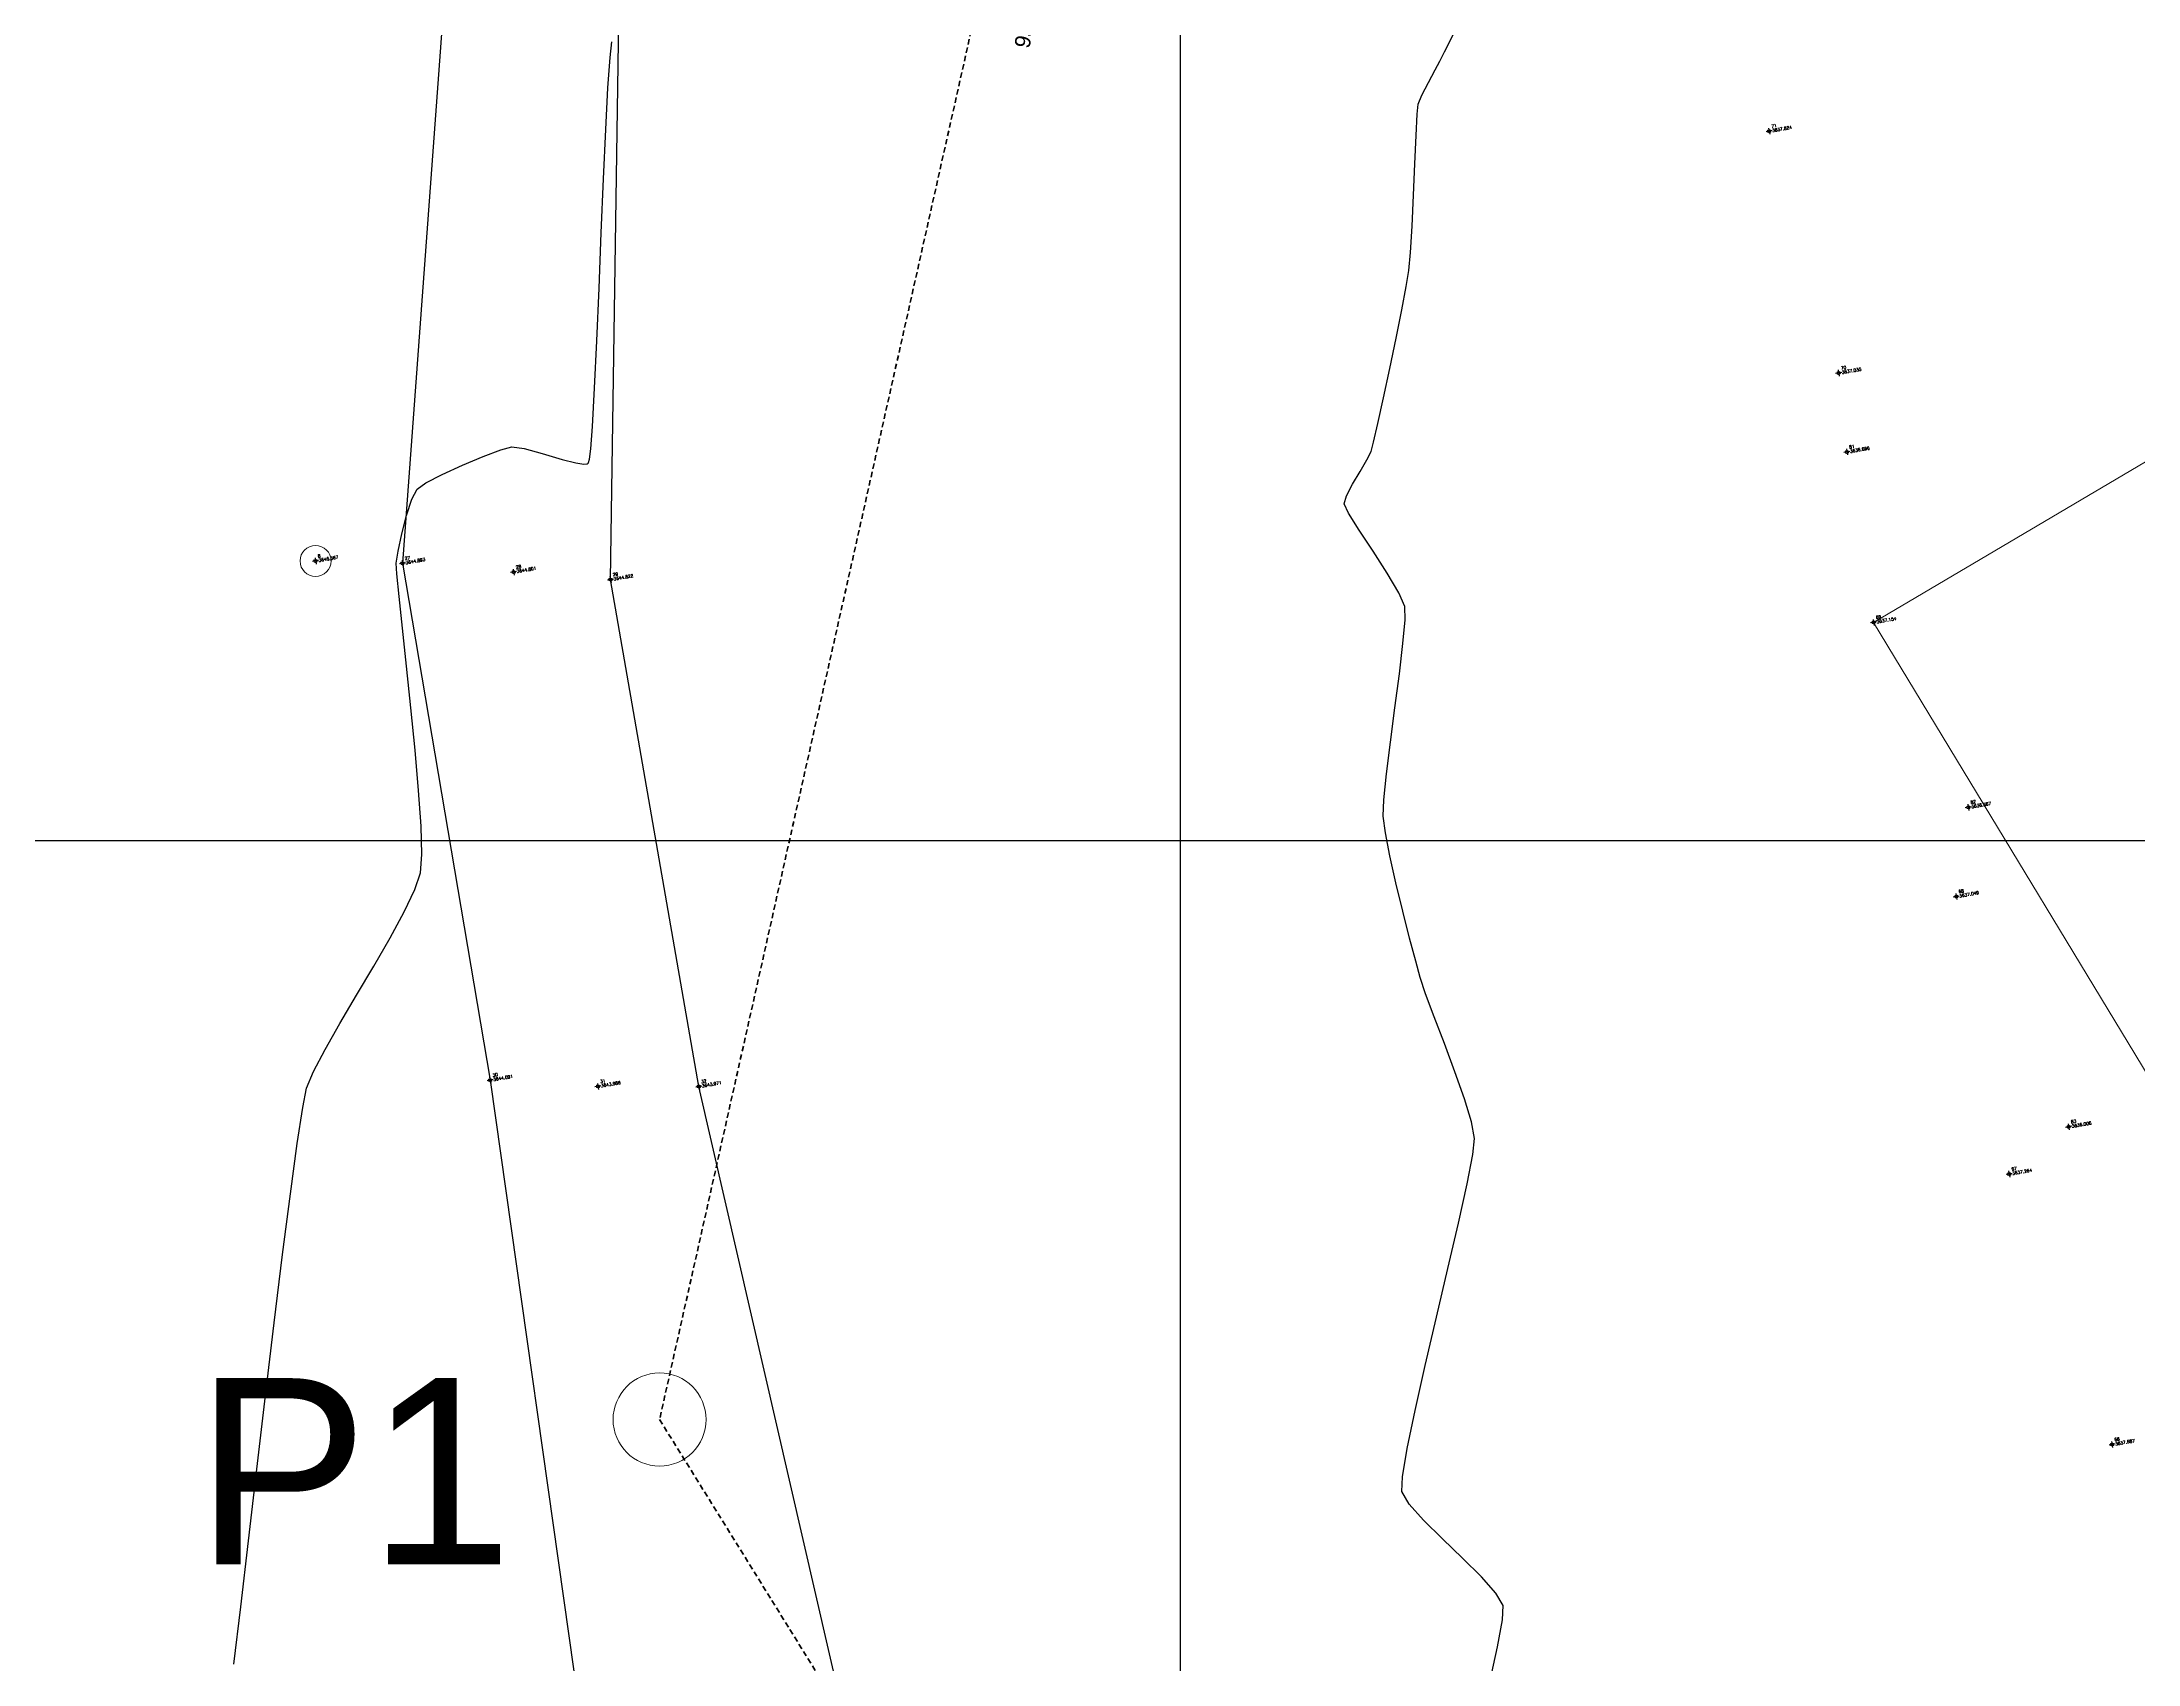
# Model space of a CAD drawing. Header units: millimetres. Extents: x 736950 to 738835, y 8500595 to 8502131.
# Drawn here: x 737663.3 to 737730.9, y 8501273.4 to 8501325.7 of the extents above; entities that cross this region are included whole.
import ezdxf
from ezdxf.enums import TextEntityAlignment as Align

# ---------------------------------------------------------------- set-up
doc = ezdxf.new("R2010")
doc.units = ezdxf.units.MM
doc.linetypes.add('DASHED', pattern=[0.75, 0.5, -0.25])
doc.layers.add('carretera', color=40, linetype='Continuous')
doc.layers.add('Cuadricula Coordenadas', color=5, linetype='Continuous')
for name, color, linetype, lineweight in [('CONT-MJR', 80, 'Continuous', 30), ('COTAS', 40, 'Continuous', 5), ('CUADROS', 9, 'Continuous', 20), ('PERIMETRO', 7, 'Continuous', 35), ('pista', 251, 'Continuous', 5), ('postes', 10, 'Continuous', 5)]:
    doc.layers.add(name, color=color, linetype=linetype, lineweight=lineweight)
doc.styles.add('5mm', font='arial.ttf', dxfattribs={"height": 3})
doc.styles.add('COTAS', font='arial.ttf')
doc.styles.add('CUADROS', font='arial.ttf')
doc.dimstyles.new('Copy of GenDist', dxfattribs={"dimtxt": 0.5, "dimasz": 2, "dimexe": 0.18, "dimexo": 0.0625, "dimgap": 1, "dimtad": 2, "dimzin": 1, "dimdsep": 46, "dimtxsty": 'COTAS', "dimcen": 0.09, "dimse1": 1, "dimse2": 1, "dimsd1": 1, "dimsd2": 1, "dimadec": 0, "dimazin": 0, "dimtfac": 1, "dimtofl": 0, "dimtmove": 0, "dimatfit": 3, "dimfxl": 1, "dimtolj": 1, "dimtzin": 0, "dimarcsym": 0})

# ---------------------------------------------------------------- blocks, each defined once
blk = doc.blocks.new('*D150')
at = {"layer": 'Defpoints', "color": 0, "transparency": 16777216}
for p in [(737683.200969866, 8501281.32955186), (737745.23154967, 8501182.814330924), (737744.6024409896, 8501182.423775388)]:
    blk.add_point(p, dxfattribs=at)
at = {"layer": 'COTAS', "color": 0, "transparency": 16777216, "insert": (737715.597299505, 8501232.929301543), "char_height": 0.5, "attachment_point": 5, "rotation": 301.8323302588892, "style": 'COTAS'}
blk.add_mtext('\\A1;116.42', dxfattribs=at)
blk = doc.blocks.new('*D175')
at = {"layer": 'Defpoints', "color": 0, "transparency": 16777216}
for p in [(737703.608889051, 8501372.260051183), (737683.2009698658, 8501281.32955186), (737683.6407278688, 8501281.2308551)]:
    blk.add_point(p, dxfattribs=at)
at = {"layer": 'COTAS', "color": 0, "transparency": 16777216, "insert": (737695.0696718234, 8501326.421176305), "char_height": 0.5, "attachment_point": 5, "rotation": 77.35047293036105, "style": 'COTAS'}
blk.add_mtext('\\A1;93.19', dxfattribs=at)

msp = doc.modelspace()

# ---------------------------------------------------------------- linework, layer by layer
at = {"linetype": 'Continuous', "extrusion": (-0.172787269436437, 0.9849591664230046, 0)}
for points, elevation in [([(-2195543.546162655, 0), (-2195543.346162654, 0)], 8245987.441062787), ([(-2195544.406162654, 0), (-2195544.206162654, 0)], 8245979.372062787), ([(-2195544.230162655, 0), (-2195544.030162655, 0)], 8245976.819062788), ([(-2195494.972162655, 0), (-2195494.772162654, 0)], 8245981.890062787), ([(-2195497.723162655, 0), (-2195497.523162655, 0)], 8245981.332062787), ([(-2195501.201162654, 0), (-2195501.001162654, 0)], 8245980.435062787), ([(-2195504.240162655, 0), (-2195504.040162655, 0)], 8245979.656062789), ([(-2195544.128162654, 0), (-2195543.928162654, 0)], 8245971.256062787), ([(-2195546.108162655, 0), (-2195545.908162655, 0)], 8245964.856062787), ([(-2195545.226162655, 0), (-2195545.026162654, 0)], 8245962.089062787), ([(-2195497.627162654, 0), (-2195497.427162655, 0)], 8245964.428062788), ([(-2195501.015162655, 0), (-2195500.815162654, 0)], 8245963.629062787), ([(-2195504.221162655, 0), (-2195504.021162655, 0)], 8245963.062062788), ([(-2195547.515162655, 0), (-2195547.315162655, 0)], 8245954.149062788), ([(-2195545.362162654, 0), (-2195545.162162654, 0)], 8245952.981062788), ([(-2195547.125162655, 0), (-2195546.925162656, 0)], 8245943.817062788)]:
    msp.add_lwpolyline(points, dxfattribs=dict(at, elevation=elevation))
at = {"linetype": 'Continuous', "extrusion": (0.9849591664230046, 0.172787269436437, 0)}
for points, elevation in [([(8245987.541062786, 0), (8245987.341062789, 0)], 2195543.446162654), ([(8245979.472062788, 0), (8245979.272062791, 0)], 2195544.306162655), ([(8245976.919062788, 0), (8245976.719062788, 0)], 2195544.130162654), ([(8245981.990062787, 0), (8245981.790062786, 0)], 2195494.872162655), ([(8245981.432062786, 0), (8245981.232062787, 0)], 2195497.623162654), ([(8245980.535062787, 0), (8245980.335062787, 0)], 2195501.101162655), ([(8245979.756062786, 0), (8245979.556062789, 0)], 2195504.140162655), ([(8245971.356062788, 0), (8245971.156062787, 0)], 2195544.028162654), ([(8245964.956062786, 0), (8245964.756062787, 0)], 2195546.008162654), ([(8245962.189062788, 0), (8245961.989062789, 0)], 2195545.126162655), ([(8245964.528062787, 0), (8245964.328062787, 0)], 2195497.527162655), ([(8245963.729062785, 0), (8245963.529062787, 0)], 2195500.915162655), ([(8245963.162062789, 0), (8245962.962062787, 0)], 2195504.121162653), ([(8245954.249062788, 0), (8245954.049062788, 0)], 2195547.415162654), ([(8245953.081062787, 0), (8245952.881062787, 0)], 2195545.262162654), ([(8245943.917062787, 0), (8245943.717062788, 0)], 2195547.025162654)]:
    msp.add_lwpolyline(points, dxfattribs=dict(at, elevation=elevation))
at = {"linetype": 'Continuous'}
for centre in [(737718.9888294677, 8501322.873275278), (737721.2301148279, 8501315.074236816), (737721.4978879134, 8501312.529225506), (737672.1045650506, 8501309.01279812), (737674.9106030138, 8501308.938528683), (737678.4912811753, 8501308.655974433), (737681.6191733648, 8501308.413791755), (737722.3586376584, 8501307.03227336), (737725.4146953323, 8501301.070653489), (737725.0240637219, 8501298.192873104), (737677.7368429363, 8501292.272191355), (737681.2119416205, 8501292.07061225), (737684.4676910897, 8501292.06609639), (737728.6505661731, 8501290.767807383), (737726.7317646188, 8501289.245364083), (737730.0516701662, 8501280.52382224)]:
    msp.add_circle(centre, 0.05, dxfattribs=at)
at = {"layer": 'carretera'}
for p, q in [((737681.6191733648, 8501308.413791755), (737682.1730117265, 8501345.95412589)), ((737676.2698655571, 8501327.430527015), (737674.9106030138, 8501308.938528683)), ((737674.9106030138, 8501308.938528683), (737677.7368429363, 8501292.272191355)), ((737684.4676910897, 8501292.06609639), (737681.6191733648, 8501308.413791755)), ((737677.7368429363, 8501292.272191355), (737681.1739209626, 8501267.985786915)), ((737689.5913520321, 8501269.8329954), (737684.4676910897, 8501292.06609639))]:
    msp.add_line(p, q, dxfattribs=at)
at = {"layer": 'CONT-MJR', "extrusion": (0.9920622496857839, -0.125747734565603, 0), "elevation": -337196.3201634531}
msp.add_lwpolyline([(8526605.63684878, 3645), (8526606.147159753, 3645)], dxfattribs=at)
at = {"layer": 'CONT-MJR', "extrusion": (0.8933217731507498, -0.4494176338494075, 0), "elevation": -3161634.481333054}
msp.add_lwpolyline([(7925958.318963482, 3640.000000000009), (7925958.941778152, 3640.000000000009)], dxfattribs=at)
at = {"layer": 'CONT-MJR'}
for points, elevation in [([(737681.5351063971, 8501324.26629185), (737681.6024009112, 8501325.243640095)], 3645), ([(737681.4653664865, 8501322.926306149), (737681.5351063971, 8501324.26629185)], 3645), ([(737707.5184622699, 8501320.804313626), (737707.5625062145, 8501321.820401222)], 3640), ([(737681.3212651481, 8501319.59222455), (737681.3938598474, 8501321.332133535)], 3645), ([(737681.1755262426, 8501316.108999623), (737681.2482610571, 8501317.815029731)], 3645), ([(737707.1411388031, 8501317.110662166), (737707.2851946335, 8501317.868081078)], 3640), ([(737706.7532600589, 8501315.221312467), (737706.9570498122, 8501316.197529515)], 3640), ([(737706.2270102182, 8501312.840448301), (737706.3679078635, 8501313.450142521)], 3640), ([(737678.0797064888, 8501312.595821101), (737678.4350785589, 8501312.691140378)], 3645), ([(737678.4350785589, 8501312.691140378), (737678.8319052404, 8501312.636549827)], 3645), ([(737706.1477414065, 8501312.53818703), (737706.2270102182, 8501312.840448301)], 3640), ([(737680.0548283388, 8501312.286937019), (737680.5022561846, 8501312.174112914)], 3645), ([(737680.5022561846, 8501312.174112914), (737680.7543970273, 8501312.138811216)], 3645), ([(737680.7543970273, 8501312.138811216), (737680.8656756879, 8501312.148638934)], 3645), ([(737680.8656756879, 8501312.148638934), (737680.9008531191, 8501312.165537087)], 3645), ([(737705.7929811983, 8501311.895146271), (737706.0143398864, 8501312.27096278)], 3640), ([(737675.3782269777, 8501311.329886695), (737675.6657656042, 8501311.532293444)], 3645), ([(737675.6657656042, 8501311.532293444), (737676.192494818, 8501311.806897819)], 3645), ([(737674.7680057879, 8501309.32874629), (737674.8864807166, 8501309.883297795)], 3645), ([(737706.6716552702, 8501308.619676588), (737706.2120127862, 8501309.327819606)], 3640), ([(737707.0457856982, 8501307.989867749), (737706.6716552702, 8501308.619676588)], 3640), ([(737707.2380696111, 8501307.54502784), (737707.0457856982, 8501307.989867749)], 3640), ([(737707.2454741021, 8501307.110893102), (737707.2380696111, 8501307.54502784)], 3640), ([(737707.0628475082, 8501305.373547163), (737707.1793157642, 8501306.35261236)], 3640), ([(737675.3177956851, 8501302.916044582), (737675.1831041845, 8501304.281587569)], 3645), ([(737706.6103716145, 8501300.249732453), (737706.5397093446, 8501300.784108507)], 3640), ([(737706.7563902787, 8501299.503652798), (737706.6103716145, 8501300.249732453)], 3640), ([(737706.9525414924, 8501298.63110365), (737706.7563902787, 8501299.503652798)], 3640), ([(737675.3035315397, 8501298.417197399), (737675.4873962514, 8501298.95813675)], 3645), ([(737707.3943461899, 8501296.84753328), (737707.173601411, 8501297.717319109)], 3640), ([(737673.4274057826, 8501295.013847103), (737673.9804760079, 8501295.951357363)], 3645), ([(737707.7339949495, 8501295.580894174), (737707.5895519843, 8501296.106980268)], 3640), ([(737709.3889259626, 8501290.930311449), (737709.162478237, 8501291.674127601)], 3640), ([(737671.5131363024, 8501290.228104481), (737671.6906140244, 8501291.395734342)], 3645), ([(737709.4336991993, 8501289.869878585), (737709.4908960339, 8501290.396031091)], 3640), ([(737671.2938159853, 8501288.610770604), (737671.5131363024, 8501290.228104481)], 3645), ([(737708.9707005216, 8501287.66517719), (737709.2493439818, 8501288.924173912)], 3640), ([(737670.7719122143, 8501284.443479069), (737671.0432192356, 8501286.647854775)], 3645), ([(737708.2620294318, 8501284.632348089), (737708.6306389581, 8501286.199148545)], 3640), ([(737707.8977420819, 8501283.071035944), (737708.2620294318, 8501284.632348089)], 3640), ([(737669.9393911407, 8501277.422813382), (737670.2094320051, 8501279.726836301)], 3645), ([(737707.1412172486, 8501279.005872874), (737707.1595144928, 8501279.482630573)], 3640), ([(737708.4487980328, 8501277.481115531), (737707.8421895615, 8501278.079945598)], 3640), ([(737709.1018580946, 8501276.8576068), (737708.4487980328, 8501277.481115531)], 3640), ([(737709.7081472822, 8501276.258843618), (737709.1018580946, 8501276.8576068)], 3640), ([(737710.2322867672, 8501274.002971409), (737710.3882448546, 8501274.872058367)], 3640), ([(737710.3882448546, 8501274.872058367), (737710.4075231787, 8501275.333250748)], 3640)]:
    msp.add_lwpolyline(points, dxfattribs=dict(at, elevation=elevation))
at = {"layer": 'CONT-MJR', "extrusion": (0.8815022042478832, -0.4721799062922136, 0), "elevation": -3363863.352076618}
msp.add_lwpolyline([(7842267.13066332, 3640.000000000004), (7842267.589344608, 3640.000000000004)], dxfattribs=at)
at = {"layer": 'CONT-MJR', "extrusion": (0.8854611600312836, -0.464713389172352, 0), "elevation": -3297467.510345056}
msp.add_lwpolyline([(7870415.847498017, 3640.00000000001), (7870416.16906751, 3640.00000000001)], dxfattribs=at)
at = {"layer": 'CONT-MJR', "extrusion": (0.8936000607161205, -0.4488640456620978, 0), "elevation": -3156722.952894157}
msp.add_lwpolyline([(7927915.416726619, 3640.000000000013), (7927915.745400668, 3640.000000000013)], dxfattribs=at)
at = {"layer": 'CONT-MJR', "extrusion": (0.8912210138370276, -0.4535692940392913, 0), "elevation": -3198478.855629731}
msp.add_lwpolyline([(7911160.230259337, 3640.000000000006), (7911160.68666387, 3640.000000000006)], dxfattribs=at)
at = {"layer": 'CONT-MJR', "extrusion": (0.9953119319806641, -0.09671689643964884, 0), "elevation": -87972.40055268456}
msp.add_lwpolyline([(8532817.426550541, 3640), (8532817.758055482, 3640)], dxfattribs=at)
at = {"layer": 'CONT-MJR', "extrusion": (0.9241360718679315, -0.3820635034552627, 0), "elevation": -2566303.264520339}
msp.add_lwpolyline([(8138231.109397076, 3640.00000000001), (8138231.425393336, 3640.00000000001)], dxfattribs=at)
at = {"layer": 'CONT-MJR', "extrusion": (0.9989955292166769, -0.04480996100301596, 0), "elevation": 355996.5370853029}
msp.add_lwpolyline([(8525837.477727279, 3645.000000000013), (8525839.073502809, 3645.000000000013)], dxfattribs=at)
at = {"layer": 'CONT-MJR', "extrusion": (0.9985789786139017, -0.05329187058470745, 0), "elevation": 283607.9138311935}
msp.add_lwpolyline([(8528555.989056475, 3640.000000000013), (8528556.673278078, 3640.000000000013)], dxfattribs=at)
at = {"layer": 'CONT-MJR', "extrusion": (0.9990174104877766, -0.04431944880407954, 0), "elevation": 360208.8016059316}
msp.add_lwpolyline([(8525663.303289339, 3640.000000000013), (8525664.216147875, 3640.000000000013)], dxfattribs=at)
at = {"layer": 'CONT-MJR', "extrusion": (0.9988770674408677, -0.04737725341060073, 0), "elevation": 334109.8925998933}
msp.add_lwpolyline([(8526723.953685245, 3640), (8526724.950431926, 3640)], dxfattribs=at)
at = {"layer": 'CONT-MJR', "extrusion": (0.9991573540886103, -0.04104365688687386, 0), "elevation": 388134.4726869524}
msp.add_lwpolyline([(8524431.35037698, 3645), (8524433.129070608, 3645)], dxfattribs=at)
at = {"layer": 'CONT-MJR', "extrusion": (0.9982770731490453, -0.05867610437798174, 0), "elevation": 237612.1267837253}
msp.add_lwpolyline([(8529957.605053144, 3640.00000000001), (8529958.45710214, 3640.00000000001)], dxfattribs=at)
at = {"layer": 'CONT-MJR', "extrusion": (0.9959631079760101, -0.08976350901544841, 0), "elevation": -28378.84489970736}
msp.add_lwpolyline([(8533218.674864436, 3640.000000000003), (8533219.25816749, 3640.000000000003)], dxfattribs=at)
at = {"layer": 'CONT-MJR', "extrusion": (0.9867547796748898, -0.1622190025513648, 0), "elevation": -651139.1152654149}
msp.add_lwpolyline([(8508386.179843694, 3640), (8508386.69575286, 3640)], dxfattribs=at)
at = {"layer": 'CONT-MJR', "extrusion": (0.9802775907431773, -0.1976255172966085, 0), "elevation": -956919.4127075378}
msp.add_lwpolyline([(8479439.47926046, 3640.000000000006), (8479440.410764622, 3640.000000000006)], dxfattribs=at)
at = {"layer": 'CONT-MJR', "extrusion": (0.9988959336740703, -0.04697779996346771, 0), "elevation": 337493.598986282}
msp.add_lwpolyline([(8526583.202756297, 3645.000000000013), (8526584.73085828, 3645.000000000013)], dxfattribs=at)
at = {"layer": 'CONT-MJR', "extrusion": (0.9777389298411505, -0.2098251297463716, 0), "elevation": -1062504.957857613}
msp.add_lwpolyline([(8466855.293720054, 3640.000000000011), (8466856.261945905, 3640.000000000011)], dxfattribs=at)
at = {"layer": 'CONT-MJR', "extrusion": (0.9983988863462939, -0.0565655702921857, 0), "elevation": 255618.284854913}
msp.add_lwpolyline([(8529429.123723939, 3645.000000000013), (8529430.364058927, 3645.000000000013)], dxfattribs=at)
at = {"layer": 'CONT-MJR', "extrusion": (0.9764440991393551, -0.2157705291645114, 0), "elevation": -1114003.871889471}
msp.add_lwpolyline([(8460232.64669721, 3640.000000000013), (8460233.491085367, 3640.000000000013)], dxfattribs=at)
at = {"layer": 'CONT-MJR', "extrusion": (0.9970699900121585, -0.07649467312927236, 0), "elevation": 85214.43534605834}
msp.add_lwpolyline([(8532832.368283913, 3645), (8532833.08076461, 3645)], dxfattribs=at)
at = {"layer": 'CONT-MJR', "extrusion": (-0.2661396836106369, -0.9639344732955815, 0), "elevation": -8391033.92956325}
msp.add_lwpolyline([(-1551462.599072603, 3645.000000000003), (-1551461.989716357, 3645.000000000003)], dxfattribs=at)
at = {"layer": 'CONT-MJR', "extrusion": (0.9929627359222221, -0.1184272142282154, 0), "elevation": -274297.0492858964}
msp.add_lwpolyline([(8528847.819957634, 3645.000000000013), (8528848.155171841, 3645.000000000013)], dxfattribs=at)
at = {"layer": 'CONT-MJR', "extrusion": (0.4174058037523412, -0.9087201962066552, 0), "elevation": -7417403.409140874}
msp.add_lwpolyline([(4218838.14208832, 3645), (4218838.860800037, 3645)], dxfattribs=at)
at = {"layer": 'CONT-MJR', "extrusion": (0.3855537591699478, -0.9226853736729124, 0), "elevation": -7559622.2571832}
msp.add_lwpolyline([(3958356.476624054, 3645), (3958357.199161291, 3645)], dxfattribs=at)
at = {"layer": 'CONT-MJR', "extrusion": (0.3475946470534355, -0.9376449015164524, 0), "elevation": -7714799.459914623}
msp.add_lwpolyline([(3646690.236468238, 3645.00000000001), (3646690.841632599, 3645.00000000001)], dxfattribs=at)
at = {"layer": 'CONT-MJR', "extrusion": (-0.2828806784940593, -0.9591551082774574, 0), "elevation": -8362752.541498937}
msp.add_lwpolyline([(-1697308.057563381, 3645.000000000006), (-1697307.394955632, 3645.000000000006)], dxfattribs=at)
at = {"layer": 'CONT-MJR', "extrusion": (0.8637162268318693, -0.5039784514315259, 0), "elevation": -3647331.176032583}
msp.add_lwpolyline([(7714496.544800129, 3645), (7714496.570005397, 3645)], dxfattribs=at)
at = {"layer": 'CONT-MJR', "extrusion": (0.9751564967179076, -0.2215170578281895, 0), "elevation": -1163831.328052275}
msp.add_lwpolyline([(8453518.71566677, 3645), (8453518.832242996, 3645)], dxfattribs=at)
at = {"layer": 'CONT-MJR', "extrusion": (0.8947090686993371, -0.4466493953731103, 0), "elevation": -3137073.72463959}
msp.add_lwpolyline([(7935697.129943379, 3640.00000000001), (7935697.428615045, 3640.00000000001)], dxfattribs=at)
at = {"layer": 'CONT-MJR', "extrusion": (0.8892922122496156, -0.4573394376523686, 0), "elevation": -3231975.973892554}
msp.add_lwpolyline([(7897517.639603903, 3645.000000000013), (7897518.002225991, 3645.000000000013)], dxfattribs=at)
at = {"layer": 'CONT-MJR', "extrusion": (0.8875525064443575, -0.4607065750608939, 0), "elevation": -3261857.686054989}
msp.add_lwpolyline([(7885225.696449514, 3640.000000000013), (7885226.114534234, 3640.000000000013)], dxfattribs=at)
at = {"layer": 'CONT-MJR', "extrusion": (0.8622412111852342, -0.5064978714010755, 0), "elevation": -3669816.042569759}
msp.add_lwpolyline([(7703827.402993024, 3640), (7703827.878999582, 3640)], dxfattribs=at)
at = {"layer": 'CONT-MJR', "extrusion": (0.9506331718643275, -0.3103168905347698, 0), "elevation": -1936841.870332577}
msp.add_lwpolyline([(8310540.775555004, 3645.000000000006), (8310541.326111076, 3645.000000000006)], dxfattribs=at)
at = {"layer": 'CONT-MJR', "extrusion": (0.959256277009774, -0.2825374223308266, 0), "elevation": -1694290.032016737}
msp.add_lwpolyline([(8363365.150538996, 3640.000000000013), (8363365.419221643, 3640.000000000013)], dxfattribs=at)
at = {"layer": 'CONT-MJR', "extrusion": (0.9100368213721807, 0.4145274221891934, 0), "elevation": 4195365.445504}
msp.add_lwpolyline([(7430706.506036183, 3640), (7430706.839360062, 3640)], dxfattribs=at)
at = {"layer": 'CONT-MJR', "extrusion": (0.9682657659069834, -0.2499228012258246, 0), "elevation": -1410405.841173975}
msp.add_lwpolyline([(8415889.099387158, 3645.000000000013), (8415889.719810864, 3645.000000000013)], dxfattribs=at)
at = {"layer": 'CONT-MJR', "extrusion": (0.8472313454660726, 0.5312241026720722, 0), "elevation": 5141108.226665208}
msp.add_lwpolyline([(6810689.233927637, 3640), (6810689.877089744, 3640)], dxfattribs=at)
at = {"layer": 'CONT-MJR', "extrusion": (0.8345393803421736, 0.550948293996906, 0), "elevation": 5299426.755949925}
msp.add_lwpolyline([(6688239.439556357, 3640.000000000013), (6688240.254188297, 3640.000000000013)], dxfattribs=at)
at = {"layer": 'CONT-MJR', "extrusion": (0.987629961557269, -0.1568026116950465, 0), "elevation": -604477.8028075587}
msp.add_lwpolyline([(8511816.746094793, 3645.00000000001), (8511817.135741005, 3645.00000000001)], dxfattribs=at)
at = {"layer": 'CONT-MJR', "extrusion": (0.9985411263640787, 0.05399647173248641, 0), "elevation": 1195639.220805962}
msp.add_lwpolyline([(8449074.427498158, 3645.000000000013), (8449074.776971571, 3645.000000000013)], dxfattribs=at)
at = {"layer": 'CONT-MJR', "extrusion": (0.9951500657533857, 0.09836842293659244, 0), "elevation": 1570357.371246325}
msp.add_lwpolyline([(8387513.17514153, 3645.000000000013), (8387513.907845706, 3645.000000000013)], dxfattribs=at)
at = {"layer": 'CONT-MJR', "extrusion": (0.9942183237316162, 0.1073774871949202, 0), "elevation": 1646258.877481637}
msp.add_lwpolyline([(8372945.362868432, 3645.000000000013), (8372946.389707344, 3645.000000000013)], dxfattribs=at)
at = {"layer": 'CONT-MJR', "extrusion": (0.9941133273083563, 0.108345246632738, 0), "elevation": 1654408.644187696}
msp.add_lwpolyline([(8371337.632735124, 3645.000000000003), (8371338.864202309, 3645.000000000003)], dxfattribs=at)
at = {"layer": 'CONT-MJR', "extrusion": (0.9962155019617197, -0.08691762566452688, 0), "elevation": -3998.03527300735}
msp.add_lwpolyline([(8533252.931859875, 3640), (8533253.693021238, 3640)], dxfattribs=at)
at = {"layer": 'CONT-MJR', "extrusion": (0.9944581940112142, 0.1051327749274905, 0), "elevation": 1627352.839982936}
msp.add_lwpolyline([(8376637.863612489, 3645), (8376639.21017312, 3645)], dxfattribs=at)
at = {"layer": 'CONT-MJR', "extrusion": (0.9915417320869752, -0.129788264222777, 0), "elevation": -371902.3291918405}
msp.add_lwpolyline([(8525143.668437526, 3640.000000000013), (8525144.77427913, 3640.000000000013)], dxfattribs=at)
at = {"layer": 'CONT-MJR', "extrusion": (0.9913146772244935, -0.1315112570060015, 0), "elevation": -386717.515052328}
msp.add_lwpolyline([(8524483.34938266, 3640.000000000013), (8524484.469662113, 3640.000000000013)], dxfattribs=at)
at = {"layer": 'CONT-MJR', "extrusion": (0.9922510211592057, -0.1242493903748161, 0), "elevation": -324291.4380043077}
msp.add_lwpolyline([(8527085.335623905, 3640), (8527086.364848625, 3640)], dxfattribs=at)
at = {"layer": 'CONT-MJR', "extrusion": (0.996277252206716, 0.08620694134137832, 0), "elevation": 1467800.460442947}
msp.add_lwpolyline([(8406060.668100573, 3645.00000000001), (8406061.976523655, 3645.00000000001)], dxfattribs=at)
at = {"layer": 'CONT-MJR', "extrusion": (0.9947575920613391, -0.1022611022643841, 0), "elevation": -135513.2431120479}
msp.add_lwpolyline([(8532172.713025518, 3640.000000000013), (8532173.545979744, 3640.000000000013)], dxfattribs=at)
at = {"layer": 'CONT-MJR', "extrusion": (0.9978420180422771, 0.06566054393100866, 0), "elevation": 1294283.628318781}
msp.add_lwpolyline([(8434518.63135884, 3645), (8434519.786978373, 3645)], dxfattribs=at)
at = {"layer": 'CONT-MJR', "extrusion": (0.9993491252187295, -0.03607389533388392, 0), "elevation": 430551.3504388737}
msp.add_lwpolyline([(8522379.450320728, 3640.000000000003), (8522379.983231856, 3640.000000000003)], dxfattribs=at)
at = {"layer": 'CONT-MJR', "extrusion": (0.9996572954770636, 0.02617807478564552, 0), "elevation": 959970.3809374626}
msp.add_lwpolyline([(8479075.186095357, 3645.00000000001), (8479076.10067254, 3645.00000000001)], dxfattribs=at)
at = {"layer": 'CONT-MJR', "extrusion": (0.9973255162944508, -0.07308771817485663, 0), "elevation": 114362.0439527252}
msp.add_lwpolyline([(8532477.390724521, 3645.000000000003), (8532477.979264764, 3645.000000000003)], dxfattribs=at)
at = {"layer": 'CONT-MJR', "extrusion": (0.9022671559660134, -0.4311774336221715, 0), "elevation": -2999987.835839638}
msp.add_lwpolyline([(7988510.497196995, 3645.00000000001), (7988511.289126258, 3645.00000000001)], dxfattribs=at)
at = {"layer": 'CONT-MJR', "extrusion": (0.9719629034340133, 0.2351342475015565, 0), "elevation": 2715970.247886258}
msp.add_lwpolyline([(8089485.791141172, 3640.00000000001), (8089486.731284603, 3640.00000000001)], dxfattribs=at)
at = {"layer": 'CONT-MJR', "extrusion": (0.878700535371495, -0.4773734063999043, 0), "elevation": -3410098.059040551}
msp.add_lwpolyline([(7822240.297903966, 3645), (7822241.252143798, 3645)], dxfattribs=at)
at = {"layer": 'CONT-MJR', "extrusion": (0.8664157892070468, -0.4993232221845187, 0), "elevation": -3605762.103204338}
msp.add_lwpolyline([(7733994.789830919, 3645), (7733995.843386535, 3645)], dxfattribs=at)
at = {"layer": 'CONT-MJR', "extrusion": (0.9669705211566588, 0.2548882327884513, 0), "elevation": 2880221.833449847}
msp.add_lwpolyline([(8032469.743258252, 3640.000000000003), (8032470.509106844, 3640.000000000003)], dxfattribs=at)
at = {"layer": 'CONT-MJR', "extrusion": (0.9483508122738734, 0.3172234809396751, 0), "elevation": 3396416.305423159}
msp.add_lwpolyline([(7828191.800723173, 3640.000000000011), (7828192.35422729, 3640.000000000011)], dxfattribs=at)
at = {"layer": 'CONT-MJR', "extrusion": (0.9367735325143287, 0.3499362067300641, 0), "elevation": 3665976.188602531}
msp.add_lwpolyline([(7705636.705627238, 3640.000000000013), (7705637.492982212, 3640.000000000013)], dxfattribs=at)
at = {"layer": 'CONT-MJR', "extrusion": (0.8620419206305077, -0.5068369827426423, 0), "elevation": -3672865.296064365}
msp.add_lwpolyline([(7702351.797164466, 3645), (7702352.855779083, 3645)], dxfattribs=at)
at = {"layer": 'CONT-MJR', "extrusion": (0.8692985227499341, -0.4942874450608498, 0), "elevation": -3560824.986733126}
msp.add_lwpolyline([(7754783.888224792, 3645.000000000004), (7754784.852216968, 3645.000000000004)], dxfattribs=at)
at = {"layer": 'CONT-MJR', "extrusion": (0.9342165902359609, 0.3567062692579073, 0), "elevation": 3721644.205458136}
msp.add_lwpolyline([(7678904.129466034, 3640.000000000003), (7678905.056223197, 3640.000000000003)], dxfattribs=at)
at = {"layer": 'CONT-MJR', "extrusion": (0.8863350468915504, -0.4630444737298494, 0), "elevation": -3282651.951135997}
msp.add_lwpolyline([(7876568.492717493, 3645), (7876569.29804574, 3645)], dxfattribs=at)
at = {"layer": 'CONT-MJR', "extrusion": (0.9364431078368571, 0.3508194774878504, 0), "elevation": 3673241.382120959}
msp.add_lwpolyline([(7702174.174082426, 3640.000000000003), (7702175.145387492, 3640.000000000003)], dxfattribs=at)
at = {"layer": 'CONT-MJR', "extrusion": (0.9225871984316804, -0.3857886225512404, 0), "elevation": -2599135.160472597}
msp.add_lwpolyline([(8127768.571796619, 3645), (8127769.157054237, 3645)], dxfattribs=at)
at = {"layer": 'CONT-MJR', "extrusion": (0.9432059057228674, 0.3322086985759183, 0), "elevation": 3520014.682031564}
msp.add_lwpolyline([(7773395.11251537, 3640), (7773396.033749369, 3640)], dxfattribs=at)
at = {"layer": 'CONT-MJR', "extrusion": (0.9798656617334492, -0.1996579198420881, 0), "elevation": -974530.9967782175}
msp.add_lwpolyline([(8477405.514344506, 3645), (8477406.14076075, 3645)], dxfattribs=at)
at = {"layer": 'CONT-MJR', "extrusion": (0.9822701094296976, 0.1874711501030757, 0), "elevation": 2318376.670253955}
msp.add_lwpolyline([(8212264.200902863, 3640.000000000003), (8212264.744826933, 3640.000000000003)], dxfattribs=at)
at = {"layer": 'CONT-MJR', "extrusion": (0.981524233616692, -0.1913378656282274, 0), "elevation": -902538.9722460296}
msp.add_lwpolyline([(8485372.809277562, 3640.000000000013), (8485373.772783749, 3640.000000000013)], dxfattribs=at)
at = {"layer": 'CONT-MJR', "extrusion": (0.9919490336950711, -0.1266377295730411, 0), "elevation": -344851.5610277831}
msp.add_lwpolyline([(8526260.061589418, 3645.000000000003), (8526262.040436877, 3645.000000000003)], dxfattribs=at)
at = {"layer": 'CONT-MJR', "extrusion": (0.9741361942547738, -0.2259616671978365, 0), "elevation": -1202336.124966029}
msp.add_lwpolyline([(8448104.456394617, 3640.000000000013), (8448105.96134706, 3640.000000000013)], dxfattribs=at)
at = {"layer": 'CONT-MJR', "extrusion": (0.9928544760214644, -0.119331426892264, 0), "elevation": -282070.6753341127}
msp.add_lwpolyline([(8528563.258862134, 3645.000000000006), (8528565.617428843, 3645.000000000006)], dxfattribs=at)
at = {"layer": 'CONT-MJR', "extrusion": (0.9754736389903739, -0.2201162866188637, 0), "elevation": -1151656.253569836}
msp.add_lwpolyline([(8455157.570440954, 3640.000000000003), (8455159.056451088, 3640.000000000003)], dxfattribs=at)
at = {"layer": 'CONT-MJR', "extrusion": (0.9930714984006626, -0.1175116975635315, 0), "elevation": -266440.5519567984}
msp.add_lwpolyline([(8529063.475204907, 3645), (8529065.86670366, 3645)], dxfattribs=at)
at = {"layer": 'CONT-MJR', "extrusion": (0.9789075771770115, -0.2043035862275386, 0), "elevation": -1014694.792149798}
msp.add_lwpolyline([(8472684.039153874, 3640), (8472685.297245232, 3640)], dxfattribs=at)
at = {"layer": 'CONT-MJR', "extrusion": (0.985880741962095, -0.1674489851515061, 0), "elevation": -696239.3400829132}
msp.add_lwpolyline([(8504776.039162673, 3640.000000000013), (8504776.959442835, 3640.000000000013)], dxfattribs=at)
at = {"layer": 'CONT-MJR', "extrusion": (0.8637746750016242, 0.5038782698488182, 0), "elevation": 4920822.503132611}
msp.add_lwpolyline([(6971474.447951216, 3640.000000000003), (6971474.912424304, 3640.000000000003)], dxfattribs=at)
at = {"layer": 'CONT-MJR', "extrusion": (0.747048493480622, 0.6647695453225375, 0), "elevation": 6202494.296002446}
msp.add_lwpolyline([(5860461.275449971, 3640.000000000013), (5860461.977850402, 3640.000000000013)], dxfattribs=at)
at = {"layer": 'CONT-MJR', "extrusion": (0.9932575643277565, -0.1159284732310962, 0), "elevation": -252843.8648632966}
msp.add_lwpolyline([(8529472.913033694, 3645.000000000013), (8529475.05648027, 3645.000000000013)], dxfattribs=at)
at = {"layer": 'CONT-MJR', "extrusion": (0.7474159785799609, 0.6643563463709514, 0), "elevation": 6199252.8582383}
msp.add_lwpolyline([(5863886.885918973, 3640.00000000001), (5863887.587795084, 3640.00000000001)], dxfattribs=at)
at = {"layer": 'CONT-MJR', "extrusion": (0.8645626108969171, 0.5025251156301603, 0), "elevation": 4909901.205859732}
msp.add_lwpolyline([(6979166.790226668, 3640), (6979167.25404438, 3640)], dxfattribs=at)
at = {"layer": 'CONT-MJR', "extrusion": (0.993229055939301, -0.116172468502331, 0), "elevation": -254939.1656085534}
msp.add_lwpolyline([(8529408.680836942, 3645.000000000013), (8529410.543291561, 3645.000000000013)], dxfattribs=at)
at = {"layer": 'CONT-MJR', "extrusion": (0.9766041956179753, -0.2150447513922802, 0), "elevation": -1107703.446485074}
msp.add_lwpolyline([(8461019.361587424, 3640.000000000013), (8461020.57290155, 3640.000000000013)], dxfattribs=at)
at = {"layer": 'COTAS'}
msp.add_circle((737683.2009698659, 8501281.32955186), 1.5, dxfattribs=at)
at = {"layer": 'Cuadricula Coordenadas', "color": 8}
for p, q in [((737700, 8500595.507225098), (737700, 8502130.641312933)), ((736950.2264744169, 8501300), (738552.8979275209, 8501300))]:
    msp.add_line(p, q, dxfattribs=at)
at = {"layer": 'PERIMETRO', "linetype": 'DASHED', "ltscale": 0.35}
for points in [[(738505.2945807902, 8501473.002765065), (738158.5425738312, 8501412.173509907), (738158.5425738312, 8501412.173509907), (738158.5425738312, 8501412.173509907), (738158.5425738312, 8501412.173509907), (738042.3158710625, 8501381.498171696), (737981.1961052574, 8501351.494217444), (737950.6537477591, 8501343.089650117), (737921.3905846927, 8501338.747753197), (737870.7162104911, 8501338.053293455), (737782.1367684584, 8501322.717628885), (737738.6411665253, 8501340.79069492), (737735.1536829113, 8501350.925961591), (737703.608889051, 8501372.260051185), (737683.200969866, 8501281.329551859)], [(737683.200969866, 8501281.329551859), (737744.6024409891, 8501182.423775388), (737752.754863814, 8501178.840202238), (737760.1534312089, 8501181.935448542), (737818.0712830903, 8501217.512164854), (737892.6513328891, 8501224.540148428), (737966.6724460352, 8501242.248666123), (737994.6087461784, 8501268.421881564), (738169.7309229737, 8501324.89666196), (738221.1104446506, 8501260.626977284), (738220.501630505, 8501242.23256058), (738236.8284346196, 8501144.032219619), (738320.8206677334, 8501132.278902221)]]:
    msp.add_lwpolyline(points, dxfattribs=at)
at = {"layer": 'pista'}
msp.add_lwpolyline([(737761.5271318732, 8501287.170858743), (737742.1401482938, 8501274.382939415), (737722.3586376584, 8501307.03227336), (737744.7083055793, 8501320.230524147)], close=True, dxfattribs=at)
at = {"layer": 'postes'}
msp.add_circle((737672.1045650506, 8501309.01279812), 0.5, dxfattribs=at)

# ---------------------------------------------------------------- texts
at = {"color": 2, "char_height": 0.1, "attachment_point": 1, "rotation": 9.94991650582834, "style": '5mm'}
for s, insert, width in [('\\Ftxt.shx;\\W1.0000000000;\\T1.0000000000;\\o\\l71', (737719.0544958032, 8501323.077696247), 0.2666666666666667), ('\\Ftxt.shx;\\W1.0000000000;\\T1.0000000000;\\o\\l70', (737721.2957811634, 8501315.278657785), 0.2833333333333333), ('\\Ftxt.shx;\\W1.0000000000;\\T1.0000000000;\\o\\l81', (737721.5635542489, 8501312.733646473), 0.2666666666666667), ('\\Ftxt.shx;\\W1.0000000000;\\T1.0000000000;\\o\\l8', (737672.1702313861, 8501309.217219086), 0.2), ('\\Ftxt.shx;\\W1.0000000000;\\T1.0000000000;\\o\\l27', (737674.9762693493, 8501309.14294965), 0.3), ('\\Ftxt.shx;\\W1.0000000000;\\T1.0000000000;\\o\\l28', (737678.5569475108, 8501308.860395402), 0.3), ('\\Ftxt.shx;\\W1.0000000000;\\T1.0000000000;\\o\\l29', (737681.6848397003, 8501308.618212722), 0.3), ('\\Ftxt.shx;\\W1.0000000000;\\T1.0000000000;\\o\\l69', (737722.4243039938, 8501307.236694328), 0.3), ('\\Ftxt.shx;\\W1.0000000000;\\T1.0000000000;\\o\\l82', (737725.4803616678, 8501301.275074456), 0.3), ('\\Ftxt.shx;\\W1.0000000000;\\T1.0000000000;\\o\\l68', (737725.0897300574, 8501298.397294072), 0.3), ('\\Ftxt.shx;\\W1.0000000000;\\T1.0000000000;\\o\\l30', (737677.8025092718, 8501292.476612324), 0.2833333333333333), ('\\Ftxt.shx;\\W1.0000000000;\\T1.0000000000;\\o\\l31', (737681.277607956, 8501292.275033219), 0.2666666666666667), ('\\Ftxt.shx;\\W1.0000000000;\\T1.0000000000;\\o\\l32', (737684.5333574252, 8501292.270517357), 0.3), ('\\Ftxt.shx;\\W1.0000000000;\\T1.0000000000;\\o\\l83', (737728.7162325087, 8501290.97222835), 0.3), ('\\Ftxt.shx;\\W1.0000000000;\\T1.0000000000;\\o\\l67', (737726.7974309543, 8501289.449785052), 0.3), ('\\Ftxt.shx;\\W1.0000000000;\\T1.0000000000;\\o\\l66', (737730.1173365017, 8501280.728243208), 0.3)]:
    msp.add_mtext(s, dxfattribs=dict(at, insert=insert, width=width))
at = {"color": 1, "char_height": 0.1, "attachment_point": 1, "rotation": 9.94991650582834, "style": '5mm'}
for s, insert, width in [('\\Ftxt.shx;\\W1.0000000000;\\T1.0000000000;\\o\\l3637.824', (737719.078686021, 8501322.939801963), 0.8333333333333334), ('\\Ftxt.shx;\\W1.0000000000;\\T1.0000000000;\\o\\l3637.035', (737721.3199713812, 8501315.1407635), 0.8166666666666668), ('\\Ftxt.shx;\\W1.0000000000;\\T1.0000000000;\\o\\l3636.696', (737721.5877444667, 8501312.595752189), 0.8333333333333334), ('\\Ftxt.shx;\\W1.0000000000;\\T1.0000000000;\\o\\l3646.367', (737672.1944216039, 8501309.079324802), 0.8333333333333334), ('\\Ftxt.shx;\\W1.0000000000;\\T1.0000000000;\\o\\l3644.893', (737675.0004595672, 8501309.005055366), 0.8333333333333334), ('\\Ftxt.shx;\\W1.0000000000;\\T1.0000000000;\\o\\l3644.801', (737678.5811377286, 8501308.722501118), 0.7833333333333333), ('\\Ftxt.shx;\\W1.0000000000;\\T1.0000000000;\\o\\l3644.822', (737681.7090299182, 8501308.48031844), 0.8333333333333334), ('\\Ftxt.shx;\\W1.0000000000;\\T1.0000000000;\\o\\l3637.154', (737722.4484942117, 8501307.098800045), 0.7999999999999999), ('\\Ftxt.shx;\\W1.0000000000;\\T1.0000000000;\\o\\l3636.367', (737725.5045518856, 8501301.137180172), 0.8333333333333334), ('\\Ftxt.shx;\\W1.0000000000;\\T1.0000000000;\\o\\l3637.049', (737725.1139202752, 8501298.259399788), 0.8166666666666668), ('\\Ftxt.shx;\\W1.0000000000;\\T1.0000000000;\\o\\l3644.091', (737677.8266994896, 8501292.33871804), 0.7833333333333333), ('\\Ftxt.shx;\\W1.0000000000;\\T1.0000000000;\\o\\l3643.986', (737681.3017981737, 8501292.137138935), 0.8333333333333334), ('\\Ftxt.shx;\\W1.0000000000;\\T1.0000000000;\\o\\l3643.971', (737684.5575476431, 8501292.132623073), 0.7999999999999999), ('\\Ftxt.shx;\\W1.0000000000;\\T1.0000000000;\\o\\l3636.006', (737728.7404227264, 8501290.834334066), 0.8000000000000002), ('\\Ftxt.shx;\\W1.0000000000;\\T1.0000000000;\\o\\l3637.264', (737726.8216211721, 8501289.311890768), 0.8333333333333334), ('\\Ftxt.shx;\\W1.0000000000;\\T1.0000000000;\\o\\l3637.687', (737730.1415267196, 8501280.590348924), 0.8333333333333334)]:
    msp.add_mtext(s, dxfattribs=dict(at, insert=insert, width=width))
at = {"layer": 'CUADROS', "style": 'CUADROS'}
msp.add_text('P1', height=6, dxfattribs=at).set_placement((737673.3407601027, 8501279.66333956), align=Align.MIDDLE_CENTER)

# ---------------------------------------------------------------- dimensions: what is measured, and where the dimension line sits
at = {"layer": 'COTAS'}
for p1, p2, distance, picture, middle in [((737703.608889051, 8501372.260051185), (737683.2009698659, 8501281.32955186), 0.45069740590677454, '*D175', (737695.0696718234, 8501326.421176305)), ((737683.2009698659, 8501281.32955186), (737744.6024409891, 8501182.423775388), 0.7404804922133937, '*D150', (737715.597299505, 8501232.929301543))]:
    dim = msp.add_aligned_dim(p1=p1, p2=p2, distance=distance, dimstyle='Copy of GenDist', dxfattribs=at)
    dim.commit()
    dim.dimension.update_dxf_attribs({"geometry": picture, "text_midpoint": middle})

doc.saveas('drawing.dxf')
